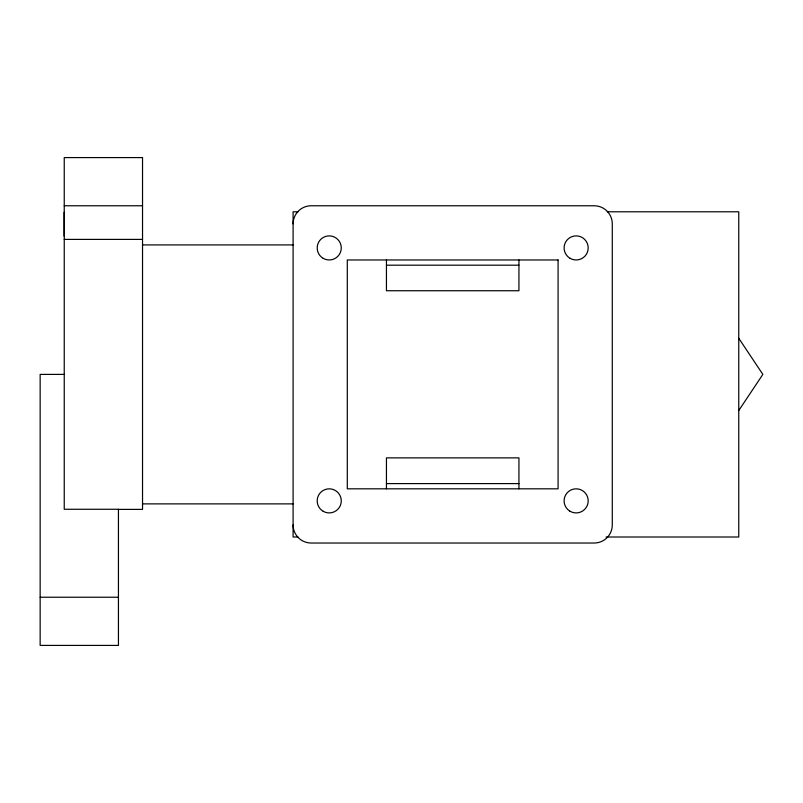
<?xml version="1.0" encoding="UTF-8"?>
<svg xmlns="http://www.w3.org/2000/svg" width="803" height="803" viewBox="0 0 803 803"><rect width="100%" height="100%" fill="white"/><g stroke="black" fill="none" stroke-linecap="round" stroke-linejoin="round"><path stroke-width="1.2" d="M738.76 410.534L762.85 374.399L738.76 338.264M64.24 205.769L142.532 205.769M298.104 211.791L293.095 211.791L293.095 537.006L298.104 537.006M607.309 211.791L738.76 211.791L738.76 537.006L606.064 537.006M64.24 239.404L142.532 239.404M142.532 244.915L293.095 244.915M386.444 265.191L518.939 265.191M64.24 374.399L40.15 374.399L40.15 645.411L118.442 645.411L118.442 509.263L64.24 509.263L64.24 157.589L142.532 157.589L142.532 509.393L118.442 509.393M386.444 483.607L518.939 483.607M142.532 503.882L293.095 503.882M40.15 597.231L118.442 597.231M518.939 259.971L518.939 290.746L386.444 290.746L386.444 259.971M518.939 488.826L518.939 457.871L386.444 457.871L386.444 488.826M64.12 212.253L64.12 236.112M293.095 524.961A18.067 18.067 0 0 0 311.162 543.029L594.22 543.029A18.067 18.067 0 0 0 612.287 524.961L612.287 223.836A18.067 18.067 0 0 0 594.22 205.769L311.162 205.769A18.067 18.067 0 0 0 293.095 223.836M558.085 259.971L347.297 259.971L347.297 488.826L558.085 488.826L558.085 259.971M323.207 258.355A12.045 12.045 0 0 0 341.275 247.926A12.045 12.045 0 0 0 323.207 237.497A12.045 12.045 0 0 0 323.207 258.355M570.13 258.355A12.045 12.045 0 0 0 588.197 247.926A12.045 12.045 0 0 0 570.13 237.497A12.045 12.045 0 0 0 570.13 258.355M323.207 511.3A12.045 12.045 0 0 0 341.275 500.871A12.045 12.045 0 0 0 323.207 490.442A12.045 12.045 0 0 0 323.207 511.3M569.789 511.099A12.045 12.045 0 0 0 588.187 501.273A12.045 12.045 0 0 0 570.481 490.242A12.045 12.045 0 0 0 569.789 511.099"/></g></svg>
